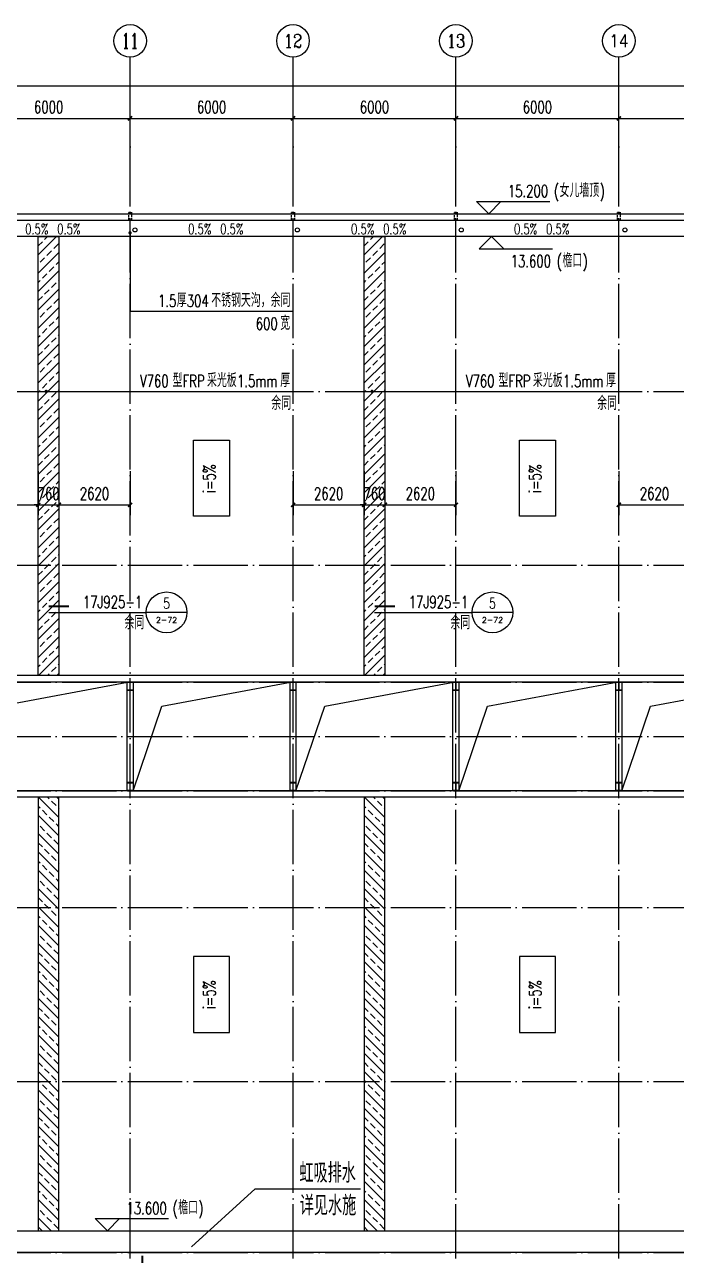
# Model space of a CAD drawing. Extents: x 1900113 to 2270874, y 17288394 to 17931430.
# Drawn here: x 2190041 to 2214041, y 17565578 to 17610883 of the extents above; entities that cross this region are included whole.
import ezdxf
from ezdxf.enums import TextEntityAlignment as Align

# ---------------------------------------------------------------- set-up
doc = ezdxf.new("R2010")
doc.units = 0
doc.header["$LTSCALE"] = 1000
doc.header["$MEASUREMENT"] = 0
doc.linetypes.add('DASH', pattern=[0.35, 0.25, -0.1])
doc.linetypes.add('DOTE', pattern=[2.42, 2, -0.2, 0.02, -0.2])
doc.layers.get('Defpoints').update_dxf_attribs({"color": 250})
for name, color, linetype in [('0 - 屋顶线', 150, 'Continuous'), ('AXIS_TEXT', 7, 'Continuous'), ('AXIS_内部', 151, 'Continuous'), ('AXIS_外部', 171, 'Continuous'), ('COLUMN', 2, 'Continuous'), ('DIM_IDEN', 171, 'Continuous'), ('DIM_LEAD', 145, 'Continuous'), ('DIM_SYMB', 165, 'Continuous'), ('DOTE', 1, 'DOTE'), ('PUB_DIM', 161, 'Continuous'), ('PUB_TEXT', 7, 'Continuous'), ('WALL-PARAPET', 6, 'Continuous'), ('填充', 8, 'Continuous'), ('雨水管', 6, 'Continuous')]:
    doc.layers.add(name, color=color, linetype=linetype)
doc.styles.add('_TCH_AXIS', font='COMPLEX', dxfattribs={"bigfont": 'GBCBIG'})
doc.styles.add('_TCH_DIM', font='SIMPLEX', dxfattribs={"bigfont": 'GBCBIG'})
doc.styles.add('_TCH_DIM_T3', font='SIMPLEX', dxfattribs={"width": 0.705882, "bigfont": 'GBCBIG'})
doc.styles.add('_TCH_LABEL', font='COMPLEX', dxfattribs={"bigfont": 'GBCBIG'})
doc.styles.add('COMPLEX', font='COMPLEX')
doc.dimstyles.new('_TCH_ARCH&&150', dxfattribs={"dimtxt": 446.25, "dimasz": 150, "dimexe": 375, "dimexo": 450, "dimgap": 189.375, "dimtad": 1, "dimdec": 0, "dimzin": 0, "dimdsep": 46, "dimtxsty": '_TCH_DIM_T3', "dimblk": 'ARCHTICK', "dimcen": 0.09, "dimclrt": 7, "dimazin": 2, "dimtfac": 1, "dimtdec": 0, "dimtix": 1, "dimtmove": 2, "dimatfit": 3, "dimfxl": 0, "dimtolj": 1, "dimtzin": 0, "dimarcsym": 0})

# ---------------------------------------------------------------- blocks, each defined once
blk = doc.blocks.new('A$C0FCD69EC')
at = {"layer": 'COLUMN'}
blk.add_hatch(color=2, dxfattribs=at).paths.add_polyline_path([(300, 180), (294, 180), (294, 94), (6, 94), (6, 180), (0, 180), (0, 0), (6, 0), (6, 86), (294, 86), (294, 0), (300, 0)])
at = {"layer": 'COLUMN', "color": 2}
blk.add_lwpolyline([(300, 0), (294, 0), (294, 86), (6, 86), (6, 0), (0, 0), (0, 180), (6, 180), (6, 94), (294, 94), (294, 180), (300, 180)], close=True, dxfattribs=at)
blk = doc.blocks.new('_ArchTick')
at = {"color": 0, "linetype": 'ByBlock', "const_width": 0.4}
blk.add_lwpolyline([(-0.5, -0.5), (0.5, 0.5)], dxfattribs=at)
blk = doc.blocks.new('*D384')
at = {"layer": 'AXIS_内部', "color": 0, "lineweight": -2}
for p, q in [((2211924, 17594443), (2211924, 17592830)), ((2214544, 17594443), (2214544, 17592830)), ((2211924, 17593205), (2214544, 17593205))]:
    blk.add_line(p, q, dxfattribs=at)
at = {"layer": 'Defpoints', "color": 0}
for p in [(2211924, 17594893), (2214544, 17594893), (2214544, 17593205)]:
    blk.add_point(p, dxfattribs=at)
at = {"layer": 'AXIS_内部', "color": 0, "lineweight": -2, "xscale": 150, "yscale": 150, "zscale": 150, "rotation": 180}
blk.add_blockref('_ArchTick', (2211924, 17593205), dxfattribs=at)
at = {"layer": 'AXIS_内部', "color": 0, "lineweight": -2, "xscale": 150, "yscale": 150, "zscale": 150}
blk.add_blockref('_ArchTick', (2214544, 17593205), dxfattribs=at)
at = {"layer": 'AXIS_内部', "color": 7, "insert": (2213234, 17593618), "char_height": 446.2, "attachment_point": 5, "style": '_TCH_DIM_T3'}
blk.add_mtext('\\A1;2620', dxfattribs=at)
blk = doc.blocks.new('*D387')
at = {"layer": 'AXIS_内部', "color": 0, "lineweight": -2}
for p, q in [((2199924, 17594443), (2199924, 17592830)), ((2202544, 17594443), (2202544, 17592830)), ((2199924, 17593205), (2202544, 17593205))]:
    blk.add_line(p, q, dxfattribs=at)
at = {"layer": 'Defpoints', "color": 0}
for p in [(2199924, 17594893), (2202544, 17594893), (2202544, 17593205)]:
    blk.add_point(p, dxfattribs=at)
at = {"layer": 'AXIS_内部', "color": 0, "lineweight": -2, "xscale": 150, "yscale": 150, "zscale": 150, "rotation": 180}
blk.add_blockref('_ArchTick', (2199924, 17593205), dxfattribs=at)
at = {"layer": 'AXIS_内部', "color": 0, "lineweight": -2, "xscale": 150, "yscale": 150, "zscale": 150}
blk.add_blockref('_ArchTick', (2202544, 17593205), dxfattribs=at)
at = {"layer": 'AXIS_内部', "color": 7, "insert": (2201234, 17593618), "char_height": 446.2, "attachment_point": 5, "style": '_TCH_DIM_T3'}
blk.add_mtext('\\A1;2620', dxfattribs=at)
blk = doc.blocks.new('*D388')
at = {"layer": 'AXIS_内部', "color": 0, "lineweight": -2}
for p, q in [((2202544, 17594443), (2202544, 17592830)), ((2203304, 17594443), (2203304, 17592830)), ((2202544, 17593205), (2202394, 17593205)), ((2202544, 17593205), (2203304, 17593205)), ((2203304, 17593205), (2203454, 17593205))]:
    blk.add_line(p, q, dxfattribs=at)
at = {"layer": 'Defpoints', "color": 0}
for p in [(2202544, 17594893), (2203304, 17594893), (2203304, 17593205)]:
    blk.add_point(p, dxfattribs=at)
at = {"layer": 'AXIS_内部', "color": 0, "lineweight": -2, "xscale": 150, "yscale": 150, "zscale": 150}
blk.add_blockref('_ArchTick', (2202544, 17593205), dxfattribs=at)
at = {"layer": 'AXIS_内部', "color": 0, "lineweight": -2, "xscale": 150, "yscale": 150, "zscale": 150, "rotation": 180}
blk.add_blockref('_ArchTick', (2203304, 17593205), dxfattribs=at)
at = {"layer": 'AXIS_内部', "color": 7, "insert": (2202924, 17593618), "char_height": 446.2, "attachment_point": 5, "style": '_TCH_DIM_T3'}
blk.add_mtext('\\A1;760', dxfattribs=at)
blk = doc.blocks.new('*D389')
at = {"layer": 'AXIS_内部', "color": 0, "lineweight": -2}
for p, q in [((2203304, 17594443), (2203304, 17592830)), ((2205924, 17594443), (2205924, 17592830)), ((2203304, 17593205), (2205924, 17593205))]:
    blk.add_line(p, q, dxfattribs=at)
at = {"layer": 'Defpoints', "color": 0}
for p in [(2203304, 17594893), (2205924, 17594893), (2205924, 17593205)]:
    blk.add_point(p, dxfattribs=at)
at = {"layer": 'AXIS_内部', "color": 0, "lineweight": -2, "xscale": 150, "yscale": 150, "zscale": 150, "rotation": 180}
blk.add_blockref('_ArchTick', (2203304, 17593205), dxfattribs=at)
at = {"layer": 'AXIS_内部', "color": 0, "lineweight": -2, "xscale": 150, "yscale": 150, "zscale": 150}
blk.add_blockref('_ArchTick', (2205924, 17593205), dxfattribs=at)
at = {"layer": 'AXIS_内部', "color": 7, "insert": (2204614, 17593618), "char_height": 446.2, "attachment_point": 5, "style": '_TCH_DIM_T3'}
blk.add_mtext('\\A1;2620', dxfattribs=at)
blk = doc.blocks.new('*D390')
at = {"layer": 'AXIS_内部', "color": 0, "lineweight": -2}
for p, q in [((2187924, 17594443), (2187924, 17592830)), ((2190544, 17594443), (2190544, 17592830)), ((2187924, 17593205), (2190544, 17593205))]:
    blk.add_line(p, q, dxfattribs=at)
at = {"layer": 'Defpoints', "color": 0}
for p in [(2187924, 17594893), (2190544, 17594893), (2190544, 17593205)]:
    blk.add_point(p, dxfattribs=at)
at = {"layer": 'AXIS_内部', "color": 0, "lineweight": -2, "xscale": 150, "yscale": 150, "zscale": 150, "rotation": 180}
blk.add_blockref('_ArchTick', (2187924, 17593205), dxfattribs=at)
at = {"layer": 'AXIS_内部', "color": 0, "lineweight": -2, "xscale": 150, "yscale": 150, "zscale": 150}
blk.add_blockref('_ArchTick', (2190544, 17593205), dxfattribs=at)
at = {"layer": 'AXIS_内部', "color": 7, "insert": (2189234, 17593618), "char_height": 446.2, "attachment_point": 5, "style": '_TCH_DIM_T3'}
blk.add_mtext('\\A1;2620', dxfattribs=at)
blk = doc.blocks.new('*D391')
at = {"layer": 'AXIS_内部', "color": 0, "lineweight": -2}
for p, q in [((2190544, 17594443), (2190544, 17592830)), ((2191304, 17594443), (2191304, 17592830)), ((2190544, 17593205), (2190394, 17593205)), ((2190544, 17593205), (2191304, 17593205)), ((2191304, 17593205), (2191454, 17593205))]:
    blk.add_line(p, q, dxfattribs=at)
at = {"layer": 'Defpoints', "color": 0}
for p in [(2190544, 17594893), (2191304, 17594893), (2191304, 17593205)]:
    blk.add_point(p, dxfattribs=at)
at = {"layer": 'AXIS_内部', "color": 0, "lineweight": -2, "xscale": 150, "yscale": 150, "zscale": 150}
blk.add_blockref('_ArchTick', (2190544, 17593205), dxfattribs=at)
at = {"layer": 'AXIS_内部', "color": 0, "lineweight": -2, "xscale": 150, "yscale": 150, "zscale": 150, "rotation": 180}
blk.add_blockref('_ArchTick', (2191304, 17593205), dxfattribs=at)
at = {"layer": 'AXIS_内部', "color": 7, "insert": (2190924, 17593618), "char_height": 446.2, "attachment_point": 5, "style": '_TCH_DIM_T3'}
blk.add_mtext('\\A1;760', dxfattribs=at)
blk = doc.blocks.new('*D392')
at = {"layer": 'AXIS_内部', "color": 0, "lineweight": -2}
for p, q in [((2191304, 17594443), (2191304, 17592830)), ((2193924, 17594443), (2193924, 17592830)), ((2191304, 17593205), (2193924, 17593205))]:
    blk.add_line(p, q, dxfattribs=at)
at = {"layer": 'Defpoints', "color": 0}
for p in [(2191304, 17594893), (2193924, 17594893), (2193924, 17593205)]:
    blk.add_point(p, dxfattribs=at)
at = {"layer": 'AXIS_内部', "color": 0, "lineweight": -2, "xscale": 150, "yscale": 150, "zscale": 150, "rotation": 180}
blk.add_blockref('_ArchTick', (2191304, 17593205), dxfattribs=at)
at = {"layer": 'AXIS_内部', "color": 0, "lineweight": -2, "xscale": 150, "yscale": 150, "zscale": 150}
blk.add_blockref('_ArchTick', (2193924, 17593205), dxfattribs=at)
at = {"layer": 'AXIS_内部', "color": 7, "insert": (2192614, 17593618), "char_height": 446.2, "attachment_point": 5, "style": '_TCH_DIM_T3'}
blk.add_mtext('\\A1;2620', dxfattribs=at)
blk = doc.blocks.new('*D468')
at = {"layer": 'AXIS_外部', "color": 0, "lineweight": -2}
for p, q in [((2187924, 17606133), (2187924, 17607808)), ((2193924, 17606133), (2193924, 17607808)), ((2187924, 17607433), (2193924, 17607433))]:
    blk.add_line(p, q, dxfattribs=at)
at = {"layer": 'Defpoints', "color": 0}
for p in [(2193924, 17607433), (2187924, 17605683), (2193924, 17605683)]:
    blk.add_point(p, dxfattribs=at)
at = {"layer": 'AXIS_外部', "color": 0, "lineweight": -2, "xscale": 150, "yscale": 150, "zscale": 150, "rotation": 180}
blk.add_blockref('_ArchTick', (2187924, 17607433), dxfattribs=at)
at = {"layer": 'AXIS_外部', "color": 0, "lineweight": -2, "xscale": 150, "yscale": 150, "zscale": 150}
blk.add_blockref('_ArchTick', (2193924, 17607433), dxfattribs=at)
at = {"layer": 'AXIS_外部', "color": 7, "insert": (2190924, 17607845), "char_height": 446.2, "attachment_point": 5, "style": '_TCH_DIM_T3'}
blk.add_mtext('\\A1;6000', dxfattribs=at)
blk = doc.blocks.new('*D469')
at = {"layer": 'AXIS_外部', "color": 0, "lineweight": -2}
for p, q in [((2193924, 17606133), (2193924, 17607808)), ((2199924, 17606133), (2199924, 17607808)), ((2193924, 17607433), (2199924, 17607433))]:
    blk.add_line(p, q, dxfattribs=at)
at = {"layer": 'Defpoints', "color": 0}
for p in [(2199924, 17607433), (2193924, 17605683), (2199924, 17605683)]:
    blk.add_point(p, dxfattribs=at)
at = {"layer": 'AXIS_外部', "color": 0, "lineweight": -2, "xscale": 150, "yscale": 150, "zscale": 150, "rotation": 180}
blk.add_blockref('_ArchTick', (2193924, 17607433), dxfattribs=at)
at = {"layer": 'AXIS_外部', "color": 0, "lineweight": -2, "xscale": 150, "yscale": 150, "zscale": 150}
blk.add_blockref('_ArchTick', (2199924, 17607433), dxfattribs=at)
at = {"layer": 'AXIS_外部', "color": 7, "insert": (2196924, 17607845), "char_height": 446.2, "attachment_point": 5, "style": '_TCH_DIM_T3'}
blk.add_mtext('\\A1;6000', dxfattribs=at)
blk = doc.blocks.new('*D470')
at = {"layer": 'AXIS_外部', "color": 0, "lineweight": -2}
for p, q in [((2199924, 17606133), (2199924, 17607808)), ((2205924, 17606133), (2205924, 17607808)), ((2199924, 17607433), (2205924, 17607433))]:
    blk.add_line(p, q, dxfattribs=at)
at = {"layer": 'Defpoints', "color": 0}
for p in [(2205924, 17607433), (2199924, 17605683), (2205924, 17605683)]:
    blk.add_point(p, dxfattribs=at)
at = {"layer": 'AXIS_外部', "color": 0, "lineweight": -2, "xscale": 150, "yscale": 150, "zscale": 150, "rotation": 180}
blk.add_blockref('_ArchTick', (2199924, 17607433), dxfattribs=at)
at = {"layer": 'AXIS_外部', "color": 0, "lineweight": -2, "xscale": 150, "yscale": 150, "zscale": 150}
blk.add_blockref('_ArchTick', (2205924, 17607433), dxfattribs=at)
at = {"layer": 'AXIS_外部', "color": 7, "insert": (2202924, 17607845), "char_height": 446.2, "attachment_point": 5, "style": '_TCH_DIM_T3'}
blk.add_mtext('\\A1;6000', dxfattribs=at)
blk = doc.blocks.new('*D471')
at = {"layer": 'AXIS_外部', "color": 0, "lineweight": -2}
for p, q in [((2205924, 17606133), (2205924, 17607808)), ((2211924, 17606133), (2211924, 17607808)), ((2205924, 17607433), (2211924, 17607433))]:
    blk.add_line(p, q, dxfattribs=at)
at = {"layer": 'Defpoints', "color": 0}
for p in [(2211924, 17607433), (2205924, 17605683), (2211924, 17605683)]:
    blk.add_point(p, dxfattribs=at)
at = {"layer": 'AXIS_外部', "color": 0, "lineweight": -2, "xscale": 150, "yscale": 150, "zscale": 150, "rotation": 180}
blk.add_blockref('_ArchTick', (2205924, 17607433), dxfattribs=at)
at = {"layer": 'AXIS_外部', "color": 0, "lineweight": -2, "xscale": 150, "yscale": 150, "zscale": 150}
blk.add_blockref('_ArchTick', (2211924, 17607433), dxfattribs=at)
at = {"layer": 'AXIS_外部', "color": 7, "insert": (2208924, 17607845), "char_height": 446.2, "attachment_point": 5, "style": '_TCH_DIM_T3'}
blk.add_mtext('\\A1;6000', dxfattribs=at)
blk = doc.blocks.new('*D472')
at = {"layer": 'AXIS_外部', "color": 0, "lineweight": -2}
for p, q in [((2211924, 17606133), (2211924, 17607808)), ((2217924, 17606133), (2217924, 17607808)), ((2211924, 17607433), (2217924, 17607433))]:
    blk.add_line(p, q, dxfattribs=at)
at = {"layer": 'Defpoints', "color": 0}
for p in [(2217924, 17607433), (2211924, 17605683), (2217924, 17605683)]:
    blk.add_point(p, dxfattribs=at)
at = {"layer": 'AXIS_外部', "color": 0, "lineweight": -2, "xscale": 150, "yscale": 150, "zscale": 150, "rotation": 180}
blk.add_blockref('_ArchTick', (2211924, 17607433), dxfattribs=at)
at = {"layer": 'AXIS_外部', "color": 0, "lineweight": -2, "xscale": 150, "yscale": 150, "zscale": 150}
blk.add_blockref('_ArchTick', (2217924, 17607433), dxfattribs=at)
at = {"layer": 'AXIS_外部', "color": 7, "insert": (2214924, 17607845), "char_height": 446.2, "attachment_point": 5, "style": '_TCH_DIM_T3'}
blk.add_mtext('\\A1;6000', dxfattribs=at)
blk = doc.blocks.new('*D478')
at = {"layer": 'AXIS_外部', "color": 0, "lineweight": -2}
for p, q in [((2133684, 17606133), (2133684, 17609008)), ((2133684, 17608633), (2242164, 17608633)), ((2242164, 17606133), (2242164, 17609008))]:
    blk.add_line(p, q, dxfattribs=at)
at = {"layer": 'Defpoints', "color": 0}
for p in [(2242164, 17608633), (2133684, 17605683), (2242164, 17605683)]:
    blk.add_point(p, dxfattribs=at)
at = {"layer": 'AXIS_外部', "color": 0, "lineweight": -2, "xscale": 150, "yscale": 150, "zscale": 150, "rotation": 180}
blk.add_blockref('_ArchTick', (2133684, 17608633), dxfattribs=at)
at = {"layer": 'AXIS_外部', "color": 0, "lineweight": -2, "xscale": 150, "yscale": 150, "zscale": 150}
blk.add_blockref('_ArchTick', (2242164, 17608633), dxfattribs=at)
at = {"layer": 'AXIS_外部', "color": 7, "insert": (2187924, 17609045), "char_height": 446.2, "attachment_point": 5, "style": '_TCH_DIM_T3'}
blk.add_mtext('\\A1;108480', dxfattribs=at)
blk = doc.blocks.new('_AXISO')
blk.add_circle((0, 0), 0.5)
at = {"layer": 'AXIS_TEXT', "style": 'COMPLEX', "width": 1.041667}
blk.add_attdef('A', text='', height=0.56, dxfattribs=at).set_placement((-0.25, -0.28), (0.25, -0.28), align=Align.FIT)

msp = doc.modelspace()

# ---------------------------------------------------------------- hatches: boundary and pattern name
at = {"layer": '填充'}
h = msp.add_hatch(dxfattribs=at)
h.set_pattern_fill('ANSI33', color=4, scale=150, style=0)
h.set_pattern_definition([(45, (104131.6, -1447261.33), (-336.759605, 336.759605), []), (45, (104468.36, -1447261.33), (-336.759605, 336.759605), [238.125, -119.0625])])
h.paths.add_polyline_path([(2190543.5, 17586922.9), (2191303.5, 17586922.9), (2191303.5, 17603082.9), (2190543.5, 17603082.9)])
h = msp.add_hatch(dxfattribs=at)
h.set_pattern_fill('ANSI33', color=4, scale=150, style=0)
h.set_pattern_definition([(45, (116131.6, -1447261.33), (-336.759605, 336.759605), []), (45, (116468.36, -1447261.33), (-336.759605, 336.759605), [238.125, -119.0625])])
h.paths.add_polyline_path([(2202543.5, 17586922.9), (2203303.5, 17586922.9), (2203303.5, 17603082.9), (2202543.5, 17603082.9)])
h = msp.add_hatch(dxfattribs=at)
h.set_pattern_fill('ANSI33', color=4, scale=150, style=0)
h.set_pattern_definition([(315, (104131.6, 36616627.1), (-336.759605, -336.759605), []), (315, (104468.36, 36616627.1), (-336.759605, -336.759605), [238.125, -119.0625])])
h.paths.add_polyline_path([(2190543.5, 17566482.9), (2191303.5, 17566482.9), (2191303.5, 17582442.9), (2190543.5, 17582442.9)])
h = msp.add_hatch(dxfattribs=at)
h.set_pattern_fill('ANSI33', color=4, scale=150, style=0)
h.set_pattern_definition([(315, (116131.6, 36616627.1), (-336.759605, -336.759605), []), (315, (116468.36, 36616627.1), (-336.759605, -336.759605), [238.125, -119.0625])])
h.paths.add_polyline_path([(2202543.5, 17566482.9), (2203303.5, 17566482.9), (2203303.5, 17582442.9), (2202543.5, 17582442.9)])

# ---------------------------------------------------------------- linework, layer by layer
at = {"linetype": 'DASH', "ltscale": 0.3}
for points in [[(2193973.5, 17603682.9), (2193873.5, 17603682.9), (2193873.5, 17603982.9), (2193973.5, 17603982.9)], [(2199973.5, 17603682.9), (2199873.5, 17603682.9), (2199873.5, 17603982.9), (2199973.5, 17603982.9)], [(2205973.5, 17603682.9), (2205873.5, 17603682.9), (2205873.5, 17603982.9), (2205973.5, 17603982.9)], [(2211973.5, 17603682.9), (2211873.5, 17603682.9), (2211873.5, 17603982.9), (2211973.5, 17603982.9)]]:
    msp.add_lwpolyline(points, close=True, dxfattribs=at)
for points in [[(2191303.5, 17603082.9), (2191303.5, 17586922.9), (2190543.5, 17586922.9), (2190543.5, 17603082.9)], [(2203303.5, 17603082.9), (2203303.5, 17586922.9), (2202543.5, 17586922.9), (2202543.5, 17603082.9)], [(2197586, 17595581.7), (2197586, 17592784), (2196261, 17592784), (2196261, 17595581.7)], [(2209586, 17595581.7), (2209586, 17592784), (2208261, 17592784), (2208261, 17595581.7)], [(2194033.5, 17586682.9), (2194033.5, 17582682.9), (2193813.5, 17582682.9), (2193813.5, 17586682.9)], [(2200033.5, 17586682.9), (2200033.5, 17582682.9), (2199813.5, 17582682.9), (2199813.5, 17586682.9)], [(2206033.5, 17586682.9), (2206033.5, 17582682.9), (2205813.5, 17582682.9), (2205813.5, 17586682.9)], [(2212033.5, 17586682.9), (2212033.5, 17582682.9), (2211813.5, 17582682.9), (2211813.5, 17586682.9)], [(2191303.5, 17566482.9), (2191303.5, 17582442.9), (2190543.5, 17582442.9), (2190543.5, 17566482.9)], [(2203303.5, 17566482.9), (2203303.5, 17582442.9), (2202543.5, 17582442.9), (2202543.5, 17566482.9)], [(2197586, 17573784), (2197586, 17576581.7), (2196261, 17576581.7), (2196261, 17573784)], [(2209586, 17573784), (2209586, 17576581.7), (2208261, 17576581.7), (2208261, 17573784)]]:
    msp.add_lwpolyline(points, close=True)
at = {"layer": '0 - 屋顶线'}
for p, q in [((2241923.5, 17603082.9), (2133923.5, 17603082.9)), ((2133923.5, 17566482.9), (2241923.5, 17566482.9))]:
    msp.add_line(p, q, dxfattribs=at)
for points in [[(2133683.5, 17546682.9), (2133683.5, 17603922.9), (2242163.5, 17603922.9), (2242163.5, 17546682.9)], [(2133923.5, 17565682.9), (2133923.5, 17603682.9), (2241923.5, 17603682.9), (2241923.5, 17565682.9), (2133923.5, 17565682.9)], [(2188033.5, 17582682.9), (2189090.1, 17585797.2), (2193833.5, 17586682.9)], [(2194033.5, 17582682.9), (2195090.1, 17585797.2), (2199833.5, 17586682.9)], [(2200033.5, 17582682.9), (2201090.1, 17585797.2), (2205833.5, 17586682.9)], [(2206033.5, 17582682.9), (2207090.1, 17585797.2), (2211833.5, 17586682.9)], [(2212033.5, 17582682.9), (2213090.1, 17585797.2), (2217833.5, 17586682.9)]]:
    msp.add_lwpolyline(points, dxfattribs=at)
at = {"layer": 'AXIS_外部'}
for p, q in [((2193923.5, 17605682.9), (2193923.5, 17609682.9)), ((2199923.5, 17605682.9), (2199923.5, 17609682.9)), ((2205923.5, 17605682.9), (2205923.5, 17609682.9)), ((2211923.5, 17605682.9), (2211923.5, 17609682.9))]:
    msp.add_line(p, q, dxfattribs=at)
at = {"layer": 'DIM_IDEN'}
for p, q in [((2190928.5, 17589247.4), (2191645.3, 17589247.4)), ((2191645.3, 17589247.4), (2194518, 17589247.4)), ((2196018, 17589247.4), (2194518, 17589247.4)), ((2202928.5, 17589247.4), (2203645.3, 17589247.4)), ((2203645.3, 17589247.4), (2206518, 17589247.4)), ((2208018, 17589247.4), (2206518, 17589247.4))]:
    msp.add_line(p, q, dxfattribs=at)
at = {"layer": 'DIM_IDEN', "const_width": 75}
for points in [[(2190928.5, 17589472.4), (2191678.5, 17589472.4)], [(2202928.5, 17589472.4), (2203678.5, 17589472.4)], [(2194373.5, 17565570.3), (2194373.5, 17564820.3)]]:
    msp.add_lwpolyline(points, dxfattribs=at)
at = {"layer": 'DIM_IDEN'}
for centre in [(2195268, 17589247.4), (2207268, 17589247.4)]:
    msp.add_circle(centre, 750, dxfattribs=at)
at = {"layer": 'DIM_LEAD'}
for p, q in [((2193923.5, 17603217.5), (2193923.5, 17600331.7)), ((2193923.5, 17600331.7), (2199923.5, 17600331.7)), ((2190834.2, 17597382.9), (2194151.7, 17597382.9)), ((2194151.7, 17597382.9), (2199923.5, 17597382.9)), ((2202834.2, 17597382.9), (2206151.7, 17597382.9)), ((2206151.7, 17597382.9), (2211923.5, 17597382.9)), ((2196188.7, 17565893.8), (2198532.5, 17568027.9)), ((2198532.5, 17568027.9), (2202414.9, 17568027.9))]:
    msp.add_line(p, q, dxfattribs=at)
at = {"layer": 'DIM_LEAD', "const_width": 60}
for points in [[(2193923.5, 17603247.5, 1), (2193923.5, 17603187.5, 1)], [(2190804.2, 17597382.9, 1), (2190864.2, 17597382.9, 1)], [(2202804.2, 17597382.9, 1), (2202864.2, 17597382.9, 1)]]:
    msp.add_lwpolyline(points, format="xyb", close=True, dxfattribs=at)
at = {"layer": 'DIM_SYMB'}
for points in [[(2197169.8, 17593483.4, 0, 0, 0), (2197169.8, 17594431.1, 120, 0, 0), (2197169.8, 17594881.1, 0, 0, 0)], [(2209169.8, 17593483.4, 0, 0, 0), (2209169.8, 17594431.1, 120, 0, 0), (2209169.8, 17594881.1, 0, 0, 0)], [(2197169.8, 17575882.3, 0, 0, 0), (2197169.8, 17574934.6, 120, 0, 0), (2197169.8, 17574484.6, 0, 0, 0)], [(2209169.8, 17575882.3, 0, 0, 0), (2209169.8, 17574934.6, 120, 0, 0), (2209169.8, 17574484.6, 0, 0, 0)]]:
    msp.add_lwpolyline(points, format="xyseb", dxfattribs=at)
at = {"layer": 'DOTE'}
for p, q in [((2193923.5, 17543682.9), (2193923.5, 17606682.9)), ((2199923.5, 17543682.9), (2199923.5, 17606682.9)), ((2205923.5, 17543682.9), (2205923.5, 17606682.9)), ((2211923.5, 17543682.9), (2211923.5, 17606682.9)), ((2130923.5, 17603682.9), (2244923.5, 17603682.9)), ((2130923.5, 17597382.9), (2244923.5, 17597382.9)), ((2130923.5, 17590982.9), (2244923.5, 17590982.9)), ((2130923.5, 17586682.9), (2244923.5, 17586682.9)), ((2130923.5, 17584682.9), (2244923.5, 17584682.9)), ((2130923.5, 17582682.9), (2244923.5, 17582682.9)), ((2130923.5, 17578382.9), (2244923.5, 17578382.9)), ((2130923.5, 17571982.9), (2244923.5, 17571982.9)), ((2130923.5, 17565682.9), (2244923.5, 17565682.9))]:
    msp.add_line(p, q, dxfattribs=at)
at = {"layer": 'PUB_DIM'}
for p, q in [((2207128.5, 17603922.9), (2206678.5, 17604372.9)), ((2206678.5, 17604372.9), (2209378.5, 17604372.9)), ((2207128.5, 17603922.9), (2207578.5, 17604372.9)), ((2207234.2, 17603082.9), (2206784.2, 17602632.9)), ((2207234.2, 17603082.9), (2207684.2, 17602632.9)), ((2206784.2, 17602632.9), (2209484.2, 17602632.9)), ((2193086.9, 17566482.9), (2192636.9, 17566932.9)), ((2192636.9, 17566932.9), (2195336.9, 17566932.9)), ((2193086.9, 17566482.9), (2193536.9, 17566932.9))]:
    msp.add_line(p, q, dxfattribs=at)
for points in [[(2192250.8, 17603359.2, 0, 0, 0), (2193300.8, 17603359.2, 120, 0, 0), (2193750.8, 17603359.2, 0, 0, 0)], [(2195925.7, 17603359.2, 0, 0, 0), (2194875.7, 17603359.2, 120, 0, 0), (2194425.7, 17603359.2, 0, 0, 0)], [(2198250.8, 17603359.2, 0, 0, 0), (2199300.8, 17603359.2, 120, 0, 0), (2199750.8, 17603359.2, 0, 0, 0)], [(2201925.7, 17603359.2, 0, 0, 0), (2200875.7, 17603359.2, 120, 0, 0), (2200425.7, 17603359.2, 0, 0, 0)], [(2204250.8, 17603359.2, 0, 0, 0), (2205300.8, 17603359.2, 120, 0, 0), (2205750.8, 17603359.2, 0, 0, 0)], [(2207925.7, 17603359.2, 0, 0, 0), (2206875.7, 17603359.2, 120, 0, 0), (2206425.7, 17603359.2, 0, 0, 0)], [(2210250.8, 17603359.2, 0, 0, 0), (2211300.8, 17603359.2, 120, 0, 0), (2211750.8, 17603359.2, 0, 0, 0)], [(2213925.7, 17603359.2, 0, 0, 0), (2212875.7, 17603359.2, 120, 0, 0), (2212425.7, 17603359.2, 0, 0, 0)]]:
    msp.add_lwpolyline(points, format="xyseb", dxfattribs=at)
at = {"layer": 'WALL-PARAPET'}
for p, q in [((2235923.5, 17586922.9), (2139923.5, 17586922.9)), ((2235923.5, 17586682.9), (2139923.5, 17586682.9)), ((2235923.5, 17582682.9), (2139923.5, 17582682.9)), ((2235923.5, 17582442.9), (2139923.5, 17582442.9))]:
    msp.add_line(p, q, dxfattribs=at)
at = {"layer": '雨水管'}
for centre in [(2194101.7, 17603324.1), (2200086.3, 17603324.1), (2206117.8, 17603324.1), (2212143.8, 17603324.1)]:
    msp.add_circle(centre, 75, dxfattribs=at)

# ---------------------------------------------------------------- block references
at = {"layer": 'AXIS_外部'}
ref = msp.add_blockref('_AXISO', (2193923.5, 17610282.9), dxfattribs=dict(at, xscale=1200, yscale=1200, zscale=1200))
ref.add_attrib('A', '11', dxfattribs={"layer": 'AXIS_TEXT', "height": 553.14, "style": '_TCH_AXIS'}).set_placement((2193607.4, 17610006.3), (2194239.6, 17610006.3), align=Align.FIT)
ref = msp.add_blockref('_AXISO', (2199923.5, 17610282.9), dxfattribs=dict(at, xscale=1200, yscale=1200, zscale=1200))
ref.add_attrib('A', '12', dxfattribs={"layer": 'AXIS_TEXT', "height": 492.67, "style": '_TCH_AXIS'}).set_placement((2199583.3, 17610036.5), (2200263.7, 17610036.5), align=Align.FIT)
ref = msp.add_blockref('_AXISO', (2205923.5, 17610282.9), dxfattribs=dict(at, xscale=1200, yscale=1200, zscale=1200))
ref.add_attrib('A', '13', dxfattribs={"layer": 'AXIS_TEXT', "height": 492.67, "style": '_TCH_AXIS'}).set_placement((2205583.3, 17610036.5), (2206263.7, 17610036.5), align=Align.FIT)
ref = msp.add_blockref('_AXISO', (2211923.5, 17610282.9), dxfattribs=dict(at, xscale=1200, yscale=1200, zscale=1200))
ref.add_attrib('A', '14', dxfattribs={"layer": 'AXIS_TEXT', "height": 471.11, "style": '_TCH_AXIS'}).set_placement((2211575.8, 17610047.3), (2212271.2, 17610047.3), align=Align.FIT)
at = {"layer": 'COLUMN', "xscale": -1, "rotation": 90}
for p in [(2194013.5, 17586682.9), (2194013.5, 17586682.9), (2200013.5, 17586682.9), (2200013.5, 17586682.9), (2206013.5, 17586682.9), (2206013.5, 17586682.9), (2212013.5, 17586682.9), (2212013.5, 17586682.9), (2194013.5, 17582982.9), (2194013.5, 17582982.9), (2200013.5, 17582982.9), (2200013.5, 17582982.9), (2206013.5, 17582982.9), (2206013.5, 17582982.9), (2212013.5, 17582982.9), (2212013.5, 17582982.9)]:
    msp.add_blockref('A$C0FCD69EC', p, dxfattribs=at)

# ---------------------------------------------------------------- texts
at = {"layer": 'PUB_TEXT', "width": 0.705882}
for s, height, style, p in [('(', 446.2, '_TCH_DIM', (2209528.5, 17604530.4)), (')', 446.2, '_TCH_DIM', (2211213, 17604530.4)), ('15.200', 446.25, '_TCH_DIM', (2207833.5, 17604530.4)), ('0.5%%%', 382.5, '_TCH_DIM', (2190060.7, 17603167.9)), ('0.5%%%', 382.5, '_TCH_DIM', (2191241.5, 17603167.9)), ('0.5%%%', 382.5, '_TCH_DIM', (2196060.7, 17603167.9)), ('0.5%%%', 382.5, '_TCH_DIM', (2197241.5, 17603167.9)), ('0.5%%%', 382.5, '_TCH_DIM', (2202060.7, 17603167.9)), ('0.5%%%', 382.5, '_TCH_DIM', (2203241.5, 17603167.9)), ('0.5%%%', 382.5, '_TCH_DIM', (2208060.7, 17603167.9)), ('0.5%%%', 382.5, '_TCH_DIM', (2209241.5, 17603167.9)), ('13.600', 446.25, '_TCH_DIM', (2207939.2, 17601950.4)), ('(', 446.2, '_TCH_DIM', (2209634.2, 17601950.4)), (')', 446.2, '_TCH_DIM', (2210581.5, 17601950.4)), ('1.5', 446.25, '_TCH_DIM', (2194953.4, 17600489.2)), ('304', 446.25, '_TCH_DIM', (2196012, 17600489.2)), ('600', 446.25, '_TCH_DIM', (2198553.2, 17599649.2)), ('V760', 446.25, '_TCH_DIM', (2194288.8, 17597540.4)), ('FRP', 446.25, '_TCH_DIM', (2195857.4, 17597540.4)), ('1.5mm', 446.25, '_TCH_DIM', (2197863.2, 17597540.4)), ('V760', 446.25, '_TCH_DIM', (2206288.8, 17597540.4)), ('FRP', 446.25, '_TCH_DIM', (2207857.4, 17597540.4)), ('1.5mm', 446.25, '_TCH_DIM', (2209863.2, 17597540.4)), ('17J925-1', 446.25, '_TCH_LABEL', (2192185.5, 17589404.9)), ('17J925-1', 446.25, '_TCH_LABEL', (2204185.5, 17589404.9)), ('13.600', 446.25, '_TCH_DIM', (2193791.9, 17567090.4)), ('(', 446.2, '_TCH_DIM', (2195486.9, 17567090.4)), (')', 446.2, '_TCH_DIM', (2196434.2, 17567090.4))]:
    msp.add_text(s, height=height, dxfattribs=dict(at, style=style)).set_placement(p)
at = {"layer": 'PUB_TEXT'}
for s, height, style, p in [('女儿墙顶', 506.38, '_TCH_DIM', (2209738.5, 17604530.4)), ('檐口', 506.38, '_TCH_DIM', (2209844.2, 17601950.4)), ('厚', 506.4, '_TCH_DIM', (2195643.4, 17600489.2)), ('不锈钢天沟，余同', 506.38, '_TCH_DIM', (2196912, 17600489.2)), ('宽', 506.4, '_TCH_DIM', (2199453.2, 17599649.2)), ('型', 506.4, '_TCH_DIM', (2195488.8, 17597540.4)), ('采光板', 506.38, '_TCH_DIM', (2196757.4, 17597540.4)), ('厚', 506.4, '_TCH_DIM', (2199453.2, 17597540.4)), ('型', 506.4, '_TCH_DIM', (2207488.8, 17597540.4)), ('采光板', 506.38, '_TCH_DIM', (2208757.4, 17597540.4)), ('厚', 506.4, '_TCH_DIM', (2211453.2, 17597540.4)), ('余同', 506.38, '_TCH_DIM', (2199123.7, 17596700.4)), ('余同', 506.38, '_TCH_DIM', (2211123.7, 17596700.4)), ('余同', 506.38, '_TCH_LABEL', (2193718.2, 17588626.3)), ('余同', 506.38, '_TCH_LABEL', (2205718.2, 17588626.3)), ('虹吸排水', 723.4, '_TCH_DIM', (2200155.3, 17568252.9)), ('檐口', 506.38, '_TCH_DIM', (2195696.9, 17567090.4)), ('详见水施', 723.4, '_TCH_DIM', (2200171.3, 17567052.9))]:
    msp.add_text(s, height=height, dxfattribs=dict(at, style=style)).set_placement(p)
at = {"layer": 'PUB_TEXT', "style": '_TCH_DIM', "width": 0.705882}
for p in [(2197064.8, 17593642.3), (2209064.8, 17593642.3), (2197064.8, 17574643.5), (2209064.8, 17574643.5)]:
    msp.add_text('i=5%', height=446.25, rotation=90, dxfattribs=at).set_placement(p)
at = {"layer": 'PUB_TEXT', "style": '_TCH_LABEL'}
for s, height, p, p2 in [('5', 391.5, (2195137.5, 17589386.2), (2195398.5, 17589386.2)), ('5', 391.5, (2207137.5, 17589386.2), (2207398.5, 17589386.2)), ('2-72', 204.59, (2194878.3, 17588868.3), (2195657.7, 17588868.3)), ('2-72', 204.59, (2206878.3, 17588868.3), (2207657.7, 17588868.3))]:
    msp.add_text(s, height=height, dxfattribs=at).set_placement(p, p2, align=Align.FIT)

# ---------------------------------------------------------------- dimensions: what is measured, and where the dimension line sits
at = {"layer": 'AXIS_内部'}
for p1, p2, picture, middle in [((2187923.5, 17594892.6), (2190543.5, 17594892.6), '*D390', (2189233.5, 17593617.6)), ((2190543.5, 17594892.6), (2191303.5, 17594892.6), '*D391', (2190923.5, 17593617.6)), ((2191303.5, 17594892.6), (2193923.5, 17594892.6), '*D392', (2192613.5, 17593617.6)), ((2199923.5, 17594892.6), (2202543.5, 17594892.6), '*D387', (2201233.5, 17593617.6)), ((2202543.5, 17594892.6), (2203303.5, 17594892.6), '*D388', (2202923.5, 17593617.6)), ((2203303.5, 17594892.6), (2205923.5, 17594892.6), '*D389', (2204613.5, 17593617.6)), ((2211923.5, 17594892.6), (2214543.5, 17594892.6), '*D384', (2213233.5, 17593617.6))]:
    dim = msp.add_aligned_dim(p1=p1, p2=p2, distance=-1687.5, dimstyle='_TCH_ARCH&&150', dxfattribs=at)
    dim.commit()
    dim.dimension.update_dxf_attribs({"geometry": picture, "text_midpoint": middle})
at = {"layer": 'AXIS_外部'}
for p1, p2, distance, picture, middle in [((2133683.5, 17605682.9), (2242163.5, 17605682.9), 2950, '*D478', (2187923.5, 17609045.4)), ((2187923.5, 17605682.9), (2193923.5, 17605682.9), 1750, '*D468', (2190923.5, 17607845.4)), ((2193923.5, 17605682.9), (2199923.5, 17605682.9), 1750, '*D469', (2196923.5, 17607845.4)), ((2199923.5, 17605682.9), (2205923.5, 17605682.9), 1750, '*D470', (2202923.5, 17607845.4)), ((2205923.5, 17605682.9), (2211923.5, 17605682.9), 1750, '*D471', (2208923.5, 17607845.4)), ((2211923.5, 17605682.9), (2217923.5, 17605682.9), 1750, '*D472', (2214923.5, 17607845.4))]:
    dim = msp.add_aligned_dim(p1=p1, p2=p2, distance=distance, dimstyle='_TCH_ARCH&&150', dxfattribs=at)
    dim.commit()
    dim.dimension.update_dxf_attribs({"geometry": picture, "text_midpoint": middle})

doc.saveas('drawing.dxf')
